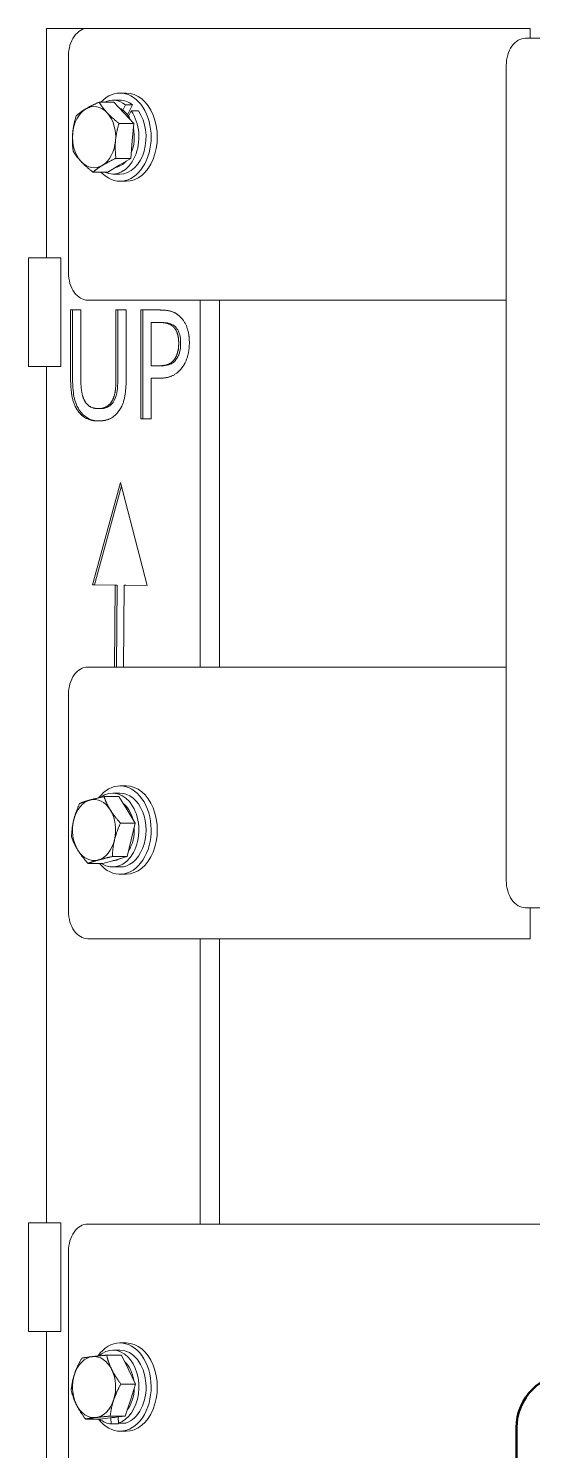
# Model space of a CAD drawing. Header units: inches. Extents: x 20 to 536, y 8 to 344.
# Drawn here: x 123.61 to 128.25, y 118.45 to 131.54 of the extents above; entities that cross this region are included whole.
import ezdxf

# ---------------------------------------------------------------- set-up
doc = ezdxf.new("R2010")
doc.units = ezdxf.units.IN
doc.header["$LTSCALE"] = 16
doc.header["$MEASUREMENT"] = 0
doc.layers.add('Visible (ANSI)', color=7, linetype='Continuous', lineweight=50)

msp = doc.modelspace()

# ---------------------------------------------------------------- linework, layer by layer
at = {"layer": 'Visible (ANSI)', "linetype": 'Continuous', "lineweight": 18}
for p, q in [((124.15344, 131.53516), (123.774579, 131.53516)), ((123.774579, 131.53516), (123.774579, 129.42516)), ((126.558914, 131.53516), (124.15344, 131.53516)), ((126.558914, 131.53516), (127.177633, 131.53516)), ((128.226523, 131.53516), (127.177633, 131.53516)), ((128.226523, 131.44516), (128.226523, 131.53516)), ((128.449262, 131.44516), (128.184097, 131.44516)), ((123.976663, 131.28516), (123.976663, 129.28516)), ((128.00732, 123.69516), (128.00732, 131.19516)), ((124.39418, 130.857223), (124.257777, 130.857223)), ((124.450424, 130.87516), (124.383956, 130.87516)), ((124.39418, 130.857223), (124.485815, 130.75962)), ((124.450424, 130.94116), (124.506993, 130.94116)), ((124.500659, 130.832416), (124.475264, 130.784733)), ((124.485815, 130.75962), (124.57745, 130.662016)), ((124.567127, 130.832416), (124.500659, 130.832416)), ((124.51876, 130.741599), (124.567127, 130.832416)), ((124.528358, 130.728182), (124.553752, 130.775865)), ((124.62022, 130.775865), (124.553752, 130.775865)), ((124.57745, 130.662016), (124.441047, 130.662016)), ((124.57745, 130.662016), (124.563498, 130.500985)), ((124.563498, 130.500985), (124.549546, 130.339954)), ((124.549546, 130.339954), (124.413144, 130.339954)), ((124.549546, 130.339954), (124.443959, 130.276526)), ((124.338372, 130.213098), (124.20197, 130.213098)), ((124.443959, 130.276526), (124.338372, 130.213098)), ((124.450424, 130.19516), (124.383956, 130.19516)), ((124.450424, 130.12916), (124.506993, 130.12916)), ((123.607472, 129.42516), (123.907161, 129.42516)), ((123.607472, 129.42516), (123.607472, 128.42516)), ((123.907161, 129.42516), (123.907161, 128.42516)), ((124.15344, 129.03516), (126.558914, 129.03516)), ((125.188792, 125.66016), (125.188792, 129.03516)), ((125.365569, 129.03516), (125.365569, 125.66016)), ((127.177633, 129.03516), (126.558914, 129.03516)), ((127.177633, 129.03516), (128.00732, 129.03516)), ((123.995976, 128.320744), (123.995976, 128.944731)), ((123.995976, 128.944731), (124.089951, 128.944731)), ((124.013653, 128.320744), (124.013653, 128.944731)), ((124.089951, 128.944731), (124.089951, 128.320744)), ((124.413707, 128.944731), (124.507683, 128.944731)), ((124.413707, 128.317503), (124.413707, 128.944731)), ((124.431385, 128.317503), (124.431385, 128.944731)), ((124.507683, 128.944731), (124.507683, 128.320744)), ((124.642342, 127.944731), (124.642342, 128.944731)), ((124.642342, 128.944731), (124.819979, 128.944731)), ((124.66002, 127.944731), (124.66002, 128.944731)), ((124.814248, 128.829658), (124.736318, 128.829658)), ((124.736318, 128.829658), (124.736318, 128.430955)), ((124.814248, 128.829658), (124.831926, 128.829658)), ((124.9512, 128.490922), (124.968878, 128.490922)), ((123.607472, 128.42516), (123.907161, 128.42516)), ((123.774579, 128.42516), (123.774579, 120.54516)), ((124.736318, 128.430955), (124.800496, 128.430955)), ((124.800496, 128.430955), (124.818174, 128.430955)), ((124.736318, 128.317503), (124.736318, 127.944731)), ((124.815968, 128.317503), (124.736318, 128.317503)), ((124.251543, 128.037114), (124.26922, 128.037114)), ((124.736318, 127.944731), (124.642342, 127.944731)), ((124.198263, 126.415648), (124.456079, 127.358808)), ((124.21594, 126.415648), (124.464644, 127.325471)), ((124.456079, 127.358808), (124.70017, 126.408712)), ((124.407719, 126.413549), (124.198263, 126.415648)), ((124.198263, 126.415648), (124.21594, 126.415648)), ((124.425397, 126.413549), (124.21594, 126.415648)), ((124.40118, 125.66016), (124.407719, 126.413549)), ((124.407719, 126.413549), (124.425397, 126.413549)), ((124.418858, 125.66016), (124.425397, 126.413549)), ((124.48783, 126.412224), (124.482229, 125.66016)), ((124.48783, 126.412224), (124.505507, 126.412224)), ((124.70017, 126.408712), (124.48783, 126.412224)), ((124.700095, 126.409006), (124.505507, 126.412224)), ((126.558914, 125.66016), (124.15344, 125.66016)), ((126.558914, 125.66016), (127.177633, 125.66016)), ((128.00732, 125.66016), (127.177633, 125.66016)), ((123.976663, 125.41016), (123.976663, 123.41016)), ((124.450424, 124.56616), (124.506993, 124.56616)), ((124.44025, 124.467304), (124.303848, 124.467304)), ((124.450424, 124.50016), (124.383956, 124.50016)), ((124.44025, 124.467304), (124.5158, 124.345218)), ((124.5158, 124.345218), (124.591349, 124.223133)), ((124.591349, 124.223133), (124.454947, 124.223133)), ((124.591349, 124.223133), (124.554362, 124.069561)), ((124.554362, 124.069561), (124.517375, 123.915989)), ((124.517375, 123.915989), (124.380972, 123.915989)), ((124.517375, 123.915989), (124.404838, 123.884503)), ((124.292302, 123.853017), (124.155899, 123.853017)), ((124.404838, 123.884503), (124.292302, 123.853017)), ((124.450424, 123.82016), (124.383956, 123.82016)), ((124.450424, 123.75416), (124.506993, 123.75416)), ((128.184097, 123.44516), (128.449262, 123.44516)), ((128.226523, 123.16016), (128.226523, 123.44516)), ((124.15344, 123.16016), (126.558914, 123.16016)), ((125.188792, 120.53516), (125.188792, 123.16016)), ((125.365569, 123.16016), (125.365569, 120.53516)), ((127.177633, 123.16016), (126.558914, 123.16016)), ((127.177633, 123.16016), (128.226523, 123.16016)), ((123.607472, 120.54516), (123.907161, 120.54516)), ((123.607472, 120.54516), (123.607472, 119.54516)), ((123.907161, 120.54516), (123.907161, 119.54516)), ((126.558914, 120.53516), (124.15344, 120.53516)), ((126.558914, 120.53516), (127.177633, 120.53516)), ((128.60129, 120.53516), (127.177633, 120.53516)), ((123.976663, 120.28516), (123.976663, 118.28516)), ((123.607472, 119.54516), (123.907161, 119.54516)), ((123.774579, 119.54516), (123.774579, 111.66516)), ((124.463855, 119.328823), (124.327453, 119.328823)), ((124.450424, 119.37516), (124.383956, 119.37516)), ((124.450424, 119.44116), (124.506993, 119.44116)), ((124.463855, 119.328823), (124.529376, 119.195653)), ((124.529376, 119.195653), (124.594897, 119.062482)), ((124.594897, 119.062482), (124.458494, 119.062482)), ((124.594897, 119.062482), (124.546107, 118.915651)), ((124.546107, 118.915651), (124.497317, 118.768819)), ((124.268697, 118.741498), (124.132294, 118.741498)), ((124.383007, 118.755158), (124.268697, 118.741498)), ((124.497317, 118.768819), (124.360915, 118.768819)), ((124.367446, 118.753299), (124.37089, 118.695663)), ((124.437358, 118.695663), (124.37089, 118.695663)), ((124.374656, 118.75416), (124.383956, 118.75416)), ((124.497317, 118.768819), (124.383007, 118.755158)), ((124.437358, 118.695663), (124.433443, 118.761186)), ((124.437122, 118.703578), (124.433678, 118.761214)), ((124.50359, 118.703578), (124.437122, 118.703578)), ((124.450424, 118.62916), (124.506993, 118.62916))]:
    msp.add_line(p, q, dxfattribs=at)
at = {"layer": 'Visible (ANSI)'}
msp.add_line((128.101392, 118.66016), (128.101392, 103.16016), dxfattribs=at)
msp.add_arc((128.601392, 118.66016), 0.5, 90, 180, dxfattribs=at)
at = {"layer": 'Visible (ANSI)', "linetype": 'Continuous', "lineweight": 18}
for centre, major_axis, start_param, end_param in [((124.15344, 131.28516), (0, 0.25), 0, 1.570796327), ((128.184097, 131.19516), (0, 0.25), 0, 1.570796327), ((124.450424, 130.53516), (0, -0.406), 5.62852815, 10.079435118), ((124.383956, 130.53516), (0, 0.34), 5.776344408, 6.609463366), ((124.450424, 130.53516), (0, 0.34), 5.776344408, 6.283185307), ((124.506993, 130.53516), (0, -0.406), 0, 3.141592654), ((124.212127, 130.53516), (0, -0.281), 3.543269925, 4.590467477), ((124.212127, 130.53516), (0, 0.281), 5.637665028, 6.684862579), ((124.383956, 130.53516), (0, -0.34), 5.956907248, 8.640578302), ((124.212127, 130.53516), (0, 0.281), 4.590467477, 5.637665028), ((124.383956, 130.53516), (0, 0.281), 5.308978608, 5.966351448), ((124.450424, 130.53516), (0, -0.34), 0, 2.357392994), ((124.383956, 130.53516), (0, -0.281), 1.025429241, 1.872320405), ((124.212127, 130.53516), (0, -0.281), 4.590467477, 5.637665028), ((124.212127, 130.53516), (0, 0.281), 3.543269925, 4.590467477), ((124.212127, 130.53516), (0, -0.281), 5.637665028, 6.684862579), ((124.383956, 130.53516), (0, -0.281), 0.137131498, 0.666223046), ((124.15344, 129.28516), (0, -0.25), 4.71238898, 6.283185307), ((124.15344, 125.41016), (0, 0.25), 0, 1.570796327), ((124.450424, 124.16016), (0, -0.406), 5.570349675, 10.178685668), ((124.506993, 124.16016), (0, -0.406), 0, 3.141592654), ((124.212127, 124.16016), (0, 0.281), 0.195315857, 1.242513408), ((124.212127, 124.16016), (0, 0.281), 5.431303613, 6.478501164), ((124.383956, 124.16016), (0, 0.34), 2.698342459, 6.774469498), ((124.450424, 124.16016), (0, -0.34), 0, 3.141592654), ((124.212127, 124.16016), (0, 0.281), 4.384106062, 5.431303613), ((124.383956, 124.16016), (0, -0.281), 1.921684503, 2.657737416), ((124.212127, 124.16016), (0, -0.281), 4.384106062, 5.431303613), ((124.383956, 124.16016), (0, -0.281), 0.8291374, 1.655889416), ((124.212127, 124.16016), (0, -0.281), 0.195315857, 1.242513408), ((124.212127, 124.16016), (0, -0.281), 5.431303613, 6.478501164), ((124.383956, 124.16016), (0, -0.281), 0.009201712, 0.381430001), ((128.184097, 123.69516), (0, -0.25), 4.71238898, 6.283185307), ((124.15344, 123.41016), (0, -0.25), 4.71238898, 6.283185307), ((124.15344, 120.28516), (0, 0.25), 0, 1.570796327), ((124.450424, 119.03516), (0, -0.406), 5.520969239, 10.214952582), ((124.383956, 119.03516), (0, 0.34), 3.364575487, 6.851491908), ((124.450424, 119.03516), (0, -0.34), 0.222982833, 3.141592654), ((124.506993, 119.03516), (0, -0.406), 0, 3.141592654), ((124.212127, 119.03516), (0, 0.281), 0.084303454, 1.131501005), ((124.212127, 119.03516), (0, 0.281), 5.32029121, 6.367488761), ((124.212127, 119.03516), (0, 0.281), 4.273093658, 5.32029121), ((124.383956, 119.03516), (0, -0.281), 1.794127181, 2.563269931), ((124.212127, 119.03516), (0, -0.281), 4.273093658, 5.32029121), ((124.383956, 119.03516), (0, -0.281), 0.727426626, 1.535575383), ((124.212127, 119.03516), (0, -0.281), 5.32029121, 6.367488761), ((124.212127, 119.03516), (0, -0.281), 0.084303454, 1.131501005), ((124.383956, 119.03516), (0, -0.34), 5.754982649, 6.228809381), ((124.383956, 119.03516), (0, -0.281), 0, 0.206794116)]:
    msp.add_ellipse(centre, major_axis=major_axis, ratio=0.707106781, start_param=start_param, end_param=end_param, dxfattribs=at)
for points in [[(124.134443, 130.793795), (124.183447, 130.823232), (124.257777, 130.857223)], [(124.257777, 130.857223), (124.289138, 130.804917), (124.331666, 130.75962)], [(124.014905, 130.569336), (124.02138, 130.64407), (124.046603, 130.730367)], [(124.046603, 130.730367), (124.08544, 130.764358), (124.134443, 130.793795)], [(124.331666, 130.75962), (124.374193, 130.714322), (124.441047, 130.662016)], [(124.441047, 130.662016), (124.415824, 130.57572), (124.409349, 130.500985)], [(124.0187, 130.408304), (124.008429, 130.494601), (124.014905, 130.569336)], [(124.409349, 130.500985), (124.402874, 130.426251), (124.413144, 130.339954)], [(124.092588, 130.310701), (124.05006, 130.355999), (124.0187, 130.408304)], [(124.413144, 130.339954), (124.338813, 130.305963), (124.28981, 130.276526)], [(124.20197, 130.213098), (124.135116, 130.265404), (124.092588, 130.310701)], [(124.28981, 130.276526), (124.240807, 130.247089), (124.20197, 130.213098)], [(124.078775, 124.404332), (124.121336, 124.421205), (124.173564, 124.435818)], [(124.173564, 124.435818), (124.225793, 124.45043), (124.303848, 124.467304)], [(124.303848, 124.467304), (124.326588, 124.401878), (124.36165, 124.345218)], [(124.024041, 124.25076), (124.041206, 124.322033), (124.078775, 124.404332)], [(124.36165, 124.345218), (124.396713, 124.288558), (124.454947, 124.223133)], [(124.0048, 124.097188), (124.006875, 124.179487), (124.024041, 124.25076)], [(124.454947, 124.223133), (124.417378, 124.140834), (124.400213, 124.069561)], [(124.062603, 123.975103), (124.02754, 124.031763), (124.0048, 124.097188)], [(124.400213, 124.069561), (124.383047, 123.998288), (124.380972, 123.915989)], [(124.155899, 123.853017), (124.097666, 123.918443), (124.062603, 123.975103)], [(124.380972, 123.915989), (124.302917, 123.899116), (124.250689, 123.884503)], [(124.250689, 123.884503), (124.198461, 123.869891), (124.155899, 123.853017)], [(124.195396, 119.315162), (124.248447, 119.321503), (124.327453, 119.328823)], [(124.327453, 119.328823), (124.344818, 119.257457), (124.375227, 119.195653)], [(124.032296, 119.15467), (124.054939, 119.222815), (124.098832, 119.301502)], [(124.098832, 119.301502), (124.142344, 119.308822), (124.195396, 119.315162)], [(124.375227, 119.195653), (124.405635, 119.133848), (124.458494, 119.062482)], [(124.001253, 119.007839), (124.009652, 119.086526), (124.032296, 119.15467)], [(124.049027, 118.874668), (124.018618, 118.936473), (124.001253, 119.007839)], [(124.458494, 119.062482), (124.414601, 118.983795), (124.391958, 118.915651)], [(124.132294, 118.741498), (124.079435, 118.812864), (124.049027, 118.874668)], [(124.391958, 118.915651), (124.369314, 118.847506), (124.360915, 118.768819)], [(124.228858, 118.755158), (124.175806, 118.748818), (124.132294, 118.741498)], [(124.360915, 118.768819), (124.281909, 118.761498), (124.228858, 118.755158)]]:
    msp.add_rational_spline(points, [1, 1.0379548493, 1], degree=2, dxfattribs=at)
for points in [[(124.819979, 128.944731), (124.883011, 128.944731), (124.971256, 128.915558), (125.005064, 128.882332)], [(125.005064, 128.882332), (125.044603, 128.844245), (125.089298, 128.726741), (125.089298, 128.643272)], [(124.940313, 128.791571), (124.917965, 128.81264), (124.858371, 128.829658), (124.814248, 128.829658)], [(124.991312, 128.639221), (124.991312, 128.691084), (124.966099, 128.767259), (124.940313, 128.791571)], [(124.9512, 128.490922), (124.972402, 128.520906), (124.991312, 128.591409), (124.991312, 128.639221)], [(125.089298, 128.643272), (125.089298, 128.578443), (125.056636, 128.461749), (125.027412, 128.42123)], [(124.800496, 128.430955), (124.857798, 128.430955), (124.928279, 128.456887), (124.9512, 128.490922)], [(125.027412, 128.42123), (124.990739, 128.370177), (124.891606, 128.317503), (124.815968, 128.317503)], [(124.063592, 128.016044), (124.026346, 128.067908), (123.995976, 128.213775), (123.995976, 128.320744)], [(124.089951, 128.320744), (124.089951, 128.251052), (124.102558, 128.157049), (124.120321, 128.118961)], [(124.383337, 128.118961), (124.401101, 128.157049), (124.413707, 128.250242), (124.413707, 128.317503)], [(124.507683, 128.320744), (124.507683, 128.216206), (124.477886, 128.067097), (124.440066, 128.016044)], [(124.120321, 128.118961), (124.139231, 128.078443), (124.204555, 128.037114), (124.251543, 128.037114)], [(124.251543, 128.037114), (124.295665, 128.037114), (124.364428, 128.078443), (124.383337, 128.118961)], [(124.251543, 127.923661), (124.189084, 127.923661), (124.096254, 127.969853), (124.063592, 128.016044)], [(124.440066, 128.016044), (124.406258, 127.969042), (124.316867, 127.923661), (124.251543, 127.923661)]]:
    msp.add_open_spline(points, degree=2, dxfattribs=at)
for points, knots in [([(124.957991, 128.791571), (124.937793, 128.810613), (124.9174, 128.81785), (124.8825, 128.827816), (124.855632, 128.829658), (124.831926, 128.829658)], [-0.3818938296, -0.3818938296, -0.3818938296, -0.3818938296, -0.2554611271, -0.2554611271, 0, 0, 0, 0]), ([(125.008989, 128.639221), (125.008989, 128.659503), (125.007543, 128.679966), (124.99967, 128.722319), (124.993542, 128.738275), (124.980478, 128.766007), (124.970139, 128.780117), (124.957991, 128.791571)], [-0.3372795691, -0.3372795691, -0.3372795691, -0.3372795691, -0.2539165575, -0.2539165575, -0.1573425254, -0.1573425254, 0, 0, 0, 0]), ([(124.968878, 128.490922), (124.975662, 128.500516), (124.981833, 128.510923), (124.992832, 128.534328), (124.996728, 128.545695), (125.00656, 128.582352), (125.008989, 128.611238), (125.008989, 128.639221)], [-0.3778990738, -0.3778990738, -0.3778990738, -0.3778990738, -0.2983955769, -0.2983955769, -0.2132300142, -0.2132300142, 0, 0, 0, 0]), ([(124.818174, 128.430955), (124.839775, 128.430955), (124.86302, 128.432337), (124.908768, 128.44155), (124.92298, 128.448642), (124.946199, 128.463386), (124.958424, 128.475399), (124.968878, 128.490922)], [-0.3720280769, -0.3720280769, -0.3720280769, -0.3720280769, -0.2742790033, -0.2742790033, -0.1633485372, -0.1633485372, 0, 0, 0, 0]), ([(124.08127, 128.016044), (124.068968, 128.033173), (124.058357, 128.052186), (124.040599, 128.094454), (124.033782, 128.117097), (124.02244, 128.171575), (124.013653, 128.22574), (124.013653, 128.320744)], [-1.834872944, -1.834872944, -1.834872944, -1.834872944, -1.283211598, -1.283211598, -0.723930443, -0.723930443, 0, 0, 0, 0]), ([(124.401015, 128.118961), (124.413087, 128.144846), (124.420962, 128.17319), (124.427213, 128.219401), (124.431385, 128.253725), (124.431385, 128.317503)], [-1.425366243, -1.425366243, -1.425366243, -1.425366243, -0.485984079, -0.485984079, 0, 0, 0, 0]), ([(124.26922, 128.037114), (124.28798, 128.037114), (124.306778, 128.039915), (124.33612, 128.050958), (124.353335, 128.058838), (124.382421, 128.086653), (124.392783, 128.101322), (124.401015, 128.118961)], [-0.7299087878, -0.7299087878, -0.7299087878, -0.7299087878, -0.3783755563, -0.3783755563, -0.1610495695, -0.1610495695, 0, 0, 0, 0]), ([(124.260609, 127.923773), (124.241158, 127.924283), (124.221565, 127.926569), (124.183169, 127.936191), (124.1644, 127.943569), (124.121891, 127.969158), (124.10006, 127.98947), (124.08127, 128.016044)], [-0.7072680606, -0.7072680606, -0.7072680606, -0.7072680606, -0.4978653255, -0.4978653255, -0.2863653536, -0.2863653536, 0, 0, 0, 0])]:
    msp.add_open_spline(points, degree=3, knots=knots, dxfattribs=at)

doc.saveas('drawing.dxf')
